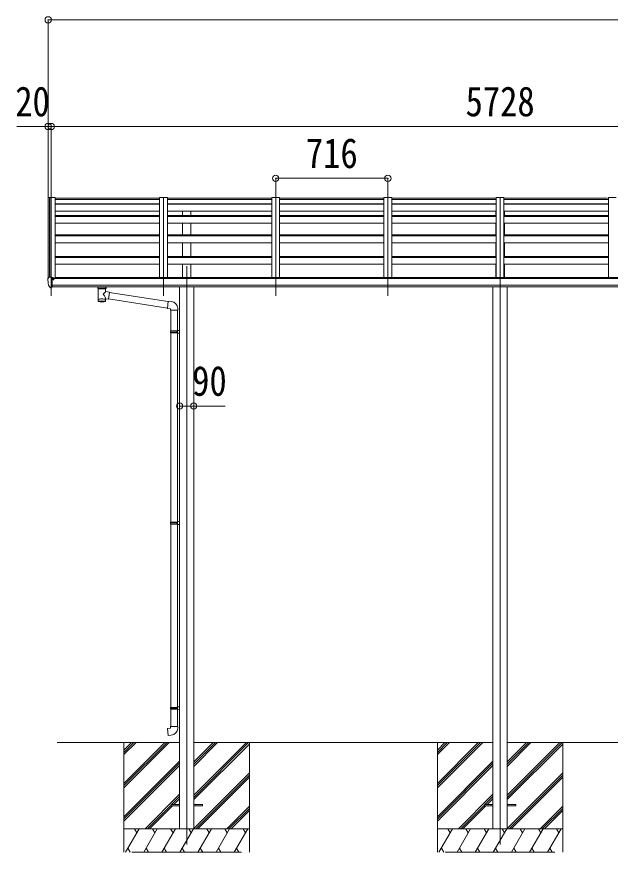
# Model space of a CAD drawing. Units: millimetres at full size, sheet at 1:40; some dimension numbers follow another scale. Extents: x -11181 to 11305, y -7804 to 7716.
# Drawn here: x -1934 to 1855, y -4439 to 891 of the extents above; entities that cross this region are included whole.
import ezdxf
from ezdxf.enums import TextEntityAlignment as Align

# ---------------------------------------------------------------- set-up
doc = ezdxf.new("R2010")
doc.units = ezdxf.units.MM
doc.header["$LTSCALE"] = 40
doc.header["$PDMODE"] = 32
doc.header["$PDSIZE"] = 40
for name, color, linetype, lineweight in [('0-0_0', 7, 'Continuous', 9), ('0-1_本体', 4, 'Continuous', 9), ('0-2_部品', 7, 'Continuous', 9), ('0-3_ELV2', 4, 'Continuous', 9), ('0-8_PARTS2', 2, 'Continuous', 9), ('0-A_寸法', 6, 'Continuous', 9)]:
    doc.layers.add(name, color=color, linetype=linetype, lineweight=lineweight)
doc.styles.add('ＭＳ ゴシック', font='')
doc.styles.get('ＭＳ ゴシック').set_extended_font_data('MS Gothic')

msp = doc.modelspace()

# ---------------------------------------------------------------- linework, layer by layer
at = {"layer": '0-0_0'}
for p, q in [((-1674.83, -3739.43), (-894.03, -3739.43)), ((-1248.83, -3739.43), (-1248.83, -4439.43)), ((-1248.83, -4000.16), (-988.1, -3739.43)), ((-1248.83, -4014.3), (-973.96, -3739.43)), ((-1248.83, -4028.44), (-959.82, -3739.43)), ((-1248.83, -3816.31), (-1171.95, -3739.43)), ((-1248.83, -3802.17), (-1186.09, -3739.43)), ((-1248.83, -3788.02), (-1200.24, -3739.43)), ((-803.63, -4075.45), (-467.6, -3739.43)), ((-803.63, -4089.6), (-453.46, -3739.43)), ((-803.63, -3891.61), (-651.45, -3739.43)), ((-803.63, -3877.47), (-665.59, -3739.43)), ((-803.63, -3863.32), (-679.74, -3739.43)), ((-803.63, -3739.43), (1105.97, -3739.43)), ((-803.63, -4103.74), (-448.83, -3748.94)), ((-448.83, -3739.43), (-448.83, -4439.43)), ((751.17, -3739.43), (751.17, -4439.43)), ((751.17, -4000.16), (1011.9, -3739.43)), ((751.17, -4014.3), (1026.04, -3739.43)), ((751.17, -4028.44), (1040.18, -3739.43)), ((751.17, -3816.31), (828.05, -3739.43)), ((751.17, -3802.17), (813.91, -3739.43)), ((751.17, -3788.02), (799.76, -3739.43)), ((1196.37, -4075.45), (1532.4, -3739.43)), ((1196.37, -4089.6), (1546.54, -3739.43)), ((1196.37, -3891.61), (1348.55, -3739.43)), ((1196.37, -3877.47), (1334.41, -3739.43)), ((1196.37, -3863.32), (1320.26, -3739.43)), ((1196.37, -3739.43), (3105.97, -3739.43)), ((1196.37, -4103.74), (1551.17, -3748.94)), ((1551.17, -3739.43), (1551.17, -4439.43)), ((-1248.83, -4212.29), (-894.03, -3857.49)), ((-1248.83, -4226.43), (-894.03, -3871.63)), ((-1248.83, -4240.57), (-894.03, -3885.77)), ((751.17, -4212.29), (1105.97, -3857.49)), ((751.17, -4226.43), (1105.97, -3871.63)), ((751.17, -4240.57), (1105.97, -3885.77)), ((-803.63, -4287.59), (-448.83, -3932.79)), ((1196.37, -4287.59), (1551.17, -3932.79)), ((-791.33, -4289.43), (-448.83, -3946.93)), ((-777.19, -4289.43), (-448.83, -3961.07)), ((1208.67, -4289.43), (1551.17, -3946.93)), ((1222.81, -4289.43), (1551.17, -3961.07)), ((-1113.84, -4289.43), (-894.03, -4069.62)), ((-945.19, -4134.92), (-894.03, -4083.76)), ((-931.05, -4134.92), (-894.03, -4097.9)), ((886.16, -4289.43), (1105.97, -4069.62)), ((1054.81, -4134.92), (1105.97, -4083.76)), ((1068.95, -4134.92), (1105.97, -4097.9)), ((-1099.7, -4289.43), (-948.83, -4138.56)), ((-1085.56, -4289.43), (-940.05, -4143.92)), ((-593.34, -4289.43), (-448.83, -4144.92)), ((900.3, -4289.43), (1051.17, -4138.56)), ((914.44, -4289.43), (1059.95, -4143.92)), ((1406.66, -4289.43), (1551.17, -4144.92)), ((-579.2, -4289.43), (-448.83, -4159.06)), ((-565.06, -4289.43), (-448.83, -4173.2)), ((1420.8, -4289.43), (1551.17, -4159.06)), ((1434.94, -4289.43), (1551.17, -4173.2)), ((-448.83, -4289.43), (-1248.83, -4289.43)), ((-1238.54, -4439.43), (-1151.94, -4289.43)), ((-1166.94, -4315.41), (-1181.94, -4289.43)), ((-1123.07, -4439.43), (-1036.47, -4289.43)), ((-1051.47, -4315.41), (-1066.47, -4289.43)), ((-1007.6, -4439.43), (-921, -4289.43)), ((-936, -4315.41), (-951, -4289.43)), ((-892.13, -4439.43), (-805.53, -4289.43)), ((-820.53, -4315.41), (-835.53, -4289.43)), ((-776.66, -4439.43), (-690.06, -4289.43)), ((-705.06, -4315.41), (-720.06, -4289.43)), ((-661.19, -4439.43), (-574.59, -4289.43)), ((-604.59, -4289.43), (-589.59, -4315.41)), ((-545.72, -4439.43), (-459.12, -4289.43)), ((-489.12, -4289.43), (-474.12, -4315.41)), ((1551.17, -4289.43), (751.17, -4289.43)), ((761.46, -4439.43), (848.06, -4289.43)), ((833.06, -4315.41), (818.06, -4289.43)), ((876.93, -4439.43), (963.53, -4289.43)), ((948.53, -4315.41), (933.53, -4289.43)), ((992.4, -4439.43), (1079, -4289.43)), ((1064, -4315.41), (1049, -4289.43)), ((1107.87, -4439.43), (1194.47, -4289.43)), ((1179.47, -4315.41), (1164.47, -4289.43)), ((1223.34, -4439.43), (1309.94, -4289.43)), ((1294.94, -4315.41), (1279.94, -4289.43)), ((1338.81, -4439.43), (1425.41, -4289.43)), ((1395.41, -4289.43), (1410.41, -4315.41)), ((1454.28, -4439.43), (1540.88, -4289.43)), ((1510.88, -4289.43), (1525.88, -4315.41)), ((-1223.55, -4413.45), (-1208.55, -4439.43)), ((-1108.08, -4413.45), (-1093.08, -4439.43)), ((-992.6, -4413.45), (-977.61, -4439.43)), ((-877.13, -4413.45), (-862.14, -4439.43)), ((-761.67, -4413.45), (-746.67, -4439.43)), ((-646.2, -4413.45), (-631.2, -4439.43)), ((-530.72, -4413.45), (-515.73, -4439.43)), ((776.45, -4413.45), (791.45, -4439.43)), ((891.92, -4413.45), (906.92, -4439.43)), ((1007.4, -4413.45), (1022.39, -4439.43)), ((1122.87, -4413.45), (1137.86, -4439.43)), ((1238.33, -4413.45), (1253.33, -4439.43)), ((1353.8, -4413.45), (1368.8, -4439.43)), ((1469.28, -4413.45), (1484.27, -4439.43)), ((-1198.83, -4439.43), (-498.83, -4439.43)), ((801.17, -4439.43), (1501.17, -4439.43))]:
    msp.add_line(p, q, dxfattribs=at)
at = {"layer": '0-1_本体'}
for p, q in [((-1732.83, -264.5), (-1732.84, -776.58)), ((-1731.89, -263.61), (-1724.05, -263.2)), ((-1723.83, -263.28), (-1723.83, -770.04)), ((-1723.76, -263.4), (-1723.13, -265.02)), ((-1687.83, -263.19), (-1687.83, -779.84)), ((-1021.83, -263.19), (-1021.83, -773.31)), ((-971.83, -263.19), (-1021.83, -263.19)), ((-971.83, -263.19), (-971.83, -773.31)), ((-305.83, -263.19), (-305.83, -773.31)), ((-255.83, -263.19), (-305.83, -263.19)), ((-255.83, -263.19), (-255.83, -773.31)), ((410.17, -263.19), (410.17, -773.31)), ((460.17, -263.19), (410.17, -263.19)), ((460.17, -263.19), (460.17, -773.31)), ((1126.17, -263.19), (1126.17, -773.31)), ((1176.17, -263.19), (1126.17, -263.19)), ((1176.17, -263.19), (1176.17, -773.31)), ((1842.17, -263.19), (1842.17, -773.31)), ((1892.17, -263.19), (1842.17, -263.19)), ((-1687.83, -276.19), (-1021.83, -276.19)), ((-1687.83, -302.81), (-1021.83, -302.81)), ((-1687.83, -305.34), (-1021.83, -305.34)), ((-971.83, -276.19), (-305.83, -276.19)), ((-971.83, -302.81), (-305.83, -302.81)), ((-971.83, -305.34), (-305.83, -305.34)), ((-255.83, -276.19), (410.17, -276.19)), ((-255.83, -302.81), (410.17, -302.81)), ((-255.83, -305.34), (410.17, -305.34)), ((460.17, -276.19), (1126.17, -276.19)), ((460.17, -302.81), (1126.17, -302.81)), ((460.17, -305.34), (1126.17, -305.34)), ((1176.17, -276.19), (1842.17, -276.19)), ((1176.17, -302.81), (1842.17, -302.81)), ((1176.17, -305.34), (1842.17, -305.34)), ((-1687.83, -350.09), (-1021.83, -350.09)), ((-971.83, -350.09), (-305.83, -350.09)), ((-876.33, -378.24), (-876.33, -350.09)), ((-821.33, -378.24), (-821.33, -350.09)), ((-255.83, -350.09), (410.17, -350.09)), ((460.17, -350.09), (1126.17, -350.09)), ((1123.67, -378.24), (1123.67, -350.09)), ((1176.17, -350.09), (1842.17, -350.09)), ((1178.67, -378.24), (1178.67, -350.09)), ((-1687.83, -378.24), (-1021.83, -378.24)), ((-1687.83, -383.21), (-1021.83, -383.21)), ((-971.83, -378.24), (-305.83, -378.24)), ((-971.83, -383.21), (-305.83, -383.21)), ((-255.83, -378.24), (410.17, -378.24)), ((-255.83, -383.21), (410.17, -383.21)), ((460.17, -378.24), (1126.17, -378.24)), ((460.17, -383.21), (1126.17, -383.21)), ((1176.17, -378.24), (1842.17, -378.24)), ((1176.17, -383.21), (1842.17, -383.21)), ((-1687.83, -427.42), (-1021.83, -427.42)), ((-971.83, -427.42), (-305.83, -427.42)), ((-876.33, -500.94), (-876.33, -427.42)), ((-821.33, -500.94), (-821.33, -427.42)), ((-255.83, -427.42), (410.17, -427.42)), ((460.17, -427.42), (1126.17, -427.42)), ((1123.67, -500.94), (1123.67, -427.42)), ((1176.17, -427.42), (1842.17, -427.42)), ((1178.67, -500.94), (1178.67, -427.42)), ((-1687.83, -500.94), (-1021.83, -500.94)), ((-1687.83, -507.84), (-1021.83, -507.84)), ((-971.83, -500.94), (-305.83, -500.94)), ((-971.83, -507.84), (-305.83, -507.84)), ((-255.83, -500.94), (410.17, -500.94)), ((-255.83, -507.84), (410.17, -507.84)), ((460.17, -500.94), (1126.17, -500.94)), ((460.17, -507.84), (1126.17, -507.84)), ((1176.17, -500.94), (1842.17, -500.94)), ((1176.17, -507.84), (1842.17, -507.84)), ((-1687.83, -551.39), (-1021.83, -551.39)), ((-971.83, -551.39), (-305.83, -551.39)), ((-876.33, -638.4), (-876.33, -551.39)), ((-821.33, -638.4), (-821.33, -551.39)), ((-255.83, -551.39), (410.17, -551.39)), ((460.17, -551.39), (1126.17, -551.39)), ((1123.67, -638.4), (1123.67, -551.39)), ((1176.17, -551.39), (1842.17, -551.39)), ((1178.67, -638.4), (1178.67, -551.39)), ((-1687.83, -638.4), (-1021.83, -638.4)), ((-971.83, -638.4), (-305.83, -638.4)), ((-255.83, -638.4), (410.17, -638.4)), ((460.17, -638.4), (1126.17, -638.4)), ((1176.17, -638.4), (1842.17, -638.4)), ((-1687.83, -645.3), (-1021.83, -645.3)), ((-1687.83, -688.85), (-1021.83, -688.85)), ((-971.83, -645.3), (-305.83, -645.3)), ((-971.83, -688.85), (-305.83, -688.85)), ((-876.33, -773.51), (-876.33, -688.85)), ((-821.33, -773.51), (-821.33, -688.85)), ((-255.83, -645.3), (410.17, -645.3)), ((-255.83, -688.85), (410.17, -688.85)), ((460.17, -645.3), (1126.17, -645.3)), ((460.17, -688.85), (1126.17, -688.85)), ((1123.67, -773.51), (1123.67, -688.85)), ((1176.17, -645.3), (1842.17, -645.3)), ((1176.17, -688.85), (1842.17, -688.85)), ((1178.67, -773.51), (1178.67, -688.85)), ((4008.67, -779.84), (-1706.33, -779.84)), ((-1682.83, -779.84), (-1682.83, -773.31)), ((3985.17, -773.31), (-1682.83, -773.31)), ((-1706.33, -821.44), (4008.67, -821.44)), ((4008.67, -833.29), (-1706.33, -833.22)), ((-894.03, -833.38), (-894.03, -4289.45)), ((-803.63, -833.38), (-803.63, -4289.45)), ((1105.97, -833.38), (1105.97, -4289.45)), ((1196.37, -833.38), (1196.37, -4289.45))]:
    msp.add_line(p, q, dxfattribs=at)
msp.add_lwpolyline([(-1723.13, -770.04), (-1723.13, -263.19), (-1687.83, -263.19)], dxfattribs=at)
msp.add_circle((-1698.86, -784.95), 3, dxfattribs=at)
for centre, radius, start, end in [((-1731.83, -264.61), 1, 93, 173.32986), ((-1724.04, -263.5), 0.301, 21.06327, 92.86679)]:
    msp.add_arc(centre, radius, start, end, dxfattribs=at)
at = {"layer": '0-2_部品', "color": 4}
for p, q in [((-1021.83, -267.47), (-1687.83, -267.47)), ((-305.83, -267.47), (-971.83, -267.47)), ((410.17, -267.47), (-255.83, -267.47)), ((1126.17, -267.47), (460.17, -267.47)), ((1837.24, -267.47), (1176.17, -267.47)), ((-948.83, -4134.93), (-948.83, -4143.93)), ((-948.83, -4134.93), (-893.83, -4134.93)), ((-948.83, -4143.93), (-893.83, -4143.93)), ((-803.83, -4134.93), (-748.83, -4134.93)), ((-803.83, -4143.93), (-748.83, -4143.93)), ((-748.83, -4134.93), (-748.83, -4143.93)), ((1051.17, -4134.93), (1051.17, -4143.93)), ((1051.17, -4134.93), (1106.17, -4134.93)), ((1051.17, -4143.93), (1106.17, -4143.93)), ((1196.17, -4134.93), (1251.17, -4134.93)), ((1196.17, -4143.93), (1251.17, -4143.93)), ((1251.17, -4134.93), (1251.17, -4143.93))]:
    msp.add_line(p, q, dxfattribs=at)
at = {"layer": '0-2_部品'}
for p, q in [((-1734.83, -779.4), (-1734.83, -780.03)), ((-1727.92, -770.6), (-1731.99, -776.41)), ((-1712.83, -838.53), (-1712.83, -770.03)), ((-1711.33, -770.95), (-1712.83, -770.95)), ((-1706.33, -779.77), (-1712.83, -779.37)), ((-1711.33, -770.95), (-1711.33, -777.12)), ((-1701.66, -772.45), (-1711.33, -771.73)), ((-1711.33, -774.72), (-1697.33, -774.78)), ((-1701.86, -784.95), (-1701.33, -784.95)), ((-1701.33, -784.95), (-1701.03, -784.95)), ((-1700.83, -774.76), (-1700.83, -772.86)), ((-1696.33, -775.88), (-1696.33, -779.84)), ((-1720.46, -836.72), (-1730.2, -821.34)), ((-1714.33, -838.44), (-1718.04, -838.21)), ((-1714.33, -838.44), (-1712.83, -838.53)), ((-1712.83, -836.34), (-1712.33, -836.34)), ((-1712.33, -836.34), (-1711.83, -835.34)), ((-1706.33, -835.34), (-1711.83, -835.34)), ((-1416.83, -840.39), (-1416.83, -833.22)), ((-1412.73, -844.89), (-1412.75, -925.18)), ((-1366.93, -862.46), (-1366.93, -844.88)), ((-1362.83, -840.39), (-1362.83, -833.22)), ((-1341.71, -866.37), (-1366.93, -862.46)), ((-1341.71, -866.37), (-1348.73, -911.63)), ((-968.1, -926.31), (-1342.01, -868.31)), ((-1366.92, -925.18), (-1366.93, -908.55)), ((-1366.93, -908.8), (-1348.73, -911.63)), ((-971.77, -968.25), (-1348.45, -909.81)), ((-947.11, -926.38), (-967.95, -924.55)), ((-952.03, -982.12), (-906.03, -982.12)), ((-950.03, -981.37), (-950.03, -1113.68)), ((-908.03, -981.37), (-908.03, -1111.12)), ((-906.03, -982.12), (-906.03, -971.2)), ((-952.03, -1115.68), (-951.03, -1113.68)), ((-952.03, -1115.68), (-908.03, -1115.68)), ((-952.03, -1115.68), (-952.03, -1123.68)), ((-951.03, -1113.68), (-908.03, -1113.68)), ((-912.51, -1115.68), (-912.94, -1113.68)), ((-910.03, -1111.18), (-894.03, -1110.71)), ((-910.03, -1113.18), (-910.03, -1111.18)), ((-910.03, -1113.18), (-908.03, -1113.18)), ((-894.03, -1110.71), (-894.03, -1128.65)), ((-952.03, -1123.68), (-908.03, -1123.68)), ((-952.03, -1123.68), (-951.03, -1125.68)), ((-951.03, -1125.68), (-908.03, -1125.68)), ((-950.03, -1125.68), (-950.03, -2333.43)), ((-910.03, -1128.18), (-910.03, -1126.18)), ((-910.03, -1128.18), (-894.03, -1128.65)), ((-908.03, -1128.24), (-908.03, -2330.87)), ((-952.03, -2335.43), (-951.03, -2333.43)), ((-952.03, -2335.43), (-908.03, -2335.43)), ((-952.03, -2335.43), (-952.03, -2343.43)), ((-952.03, -2343.43), (-908.03, -2343.43)), ((-952.03, -2343.43), (-951.03, -2345.43)), ((-951.03, -2333.43), (-908.03, -2333.43)), ((-912.51, -2335.43), (-912.94, -2333.43)), ((-910.03, -2330.93), (-894.03, -2330.45)), ((-910.03, -2332.93), (-910.03, -2330.93)), ((-910.03, -2332.93), (-908.03, -2332.93)), ((-894.03, -2330.45), (-894.03, -2348.4)), ((-951.03, -2345.43), (-908.03, -2345.43)), ((-950.03, -2345.43), (-950.03, -3515.03)), ((-910.03, -2347.93), (-910.03, -2345.93)), ((-910.03, -2347.93), (-894.03, -2348.4)), ((-908.03, -2347.98), (-908.03, -3512.47)), ((-952.03, -3517.03), (-951.03, -3515.03)), ((-952.03, -3517.03), (-908.03, -3517.03)), ((-952.03, -3517.03), (-952.03, -3525.03)), ((-951.03, -3515.03), (-908.03, -3515.03)), ((-912.51, -3517.03), (-912.94, -3515.03)), ((-910.03, -3512.53), (-894.03, -3512.05)), ((-910.03, -3514.53), (-910.03, -3512.53)), ((-910.03, -3514.53), (-908.03, -3514.53)), ((-894.03, -3512.05), (-894.03, -3530)), ((-952.03, -3525.03), (-908.03, -3525.03)), ((-952.03, -3525.03), (-951.03, -3527.03)), ((-951.03, -3527.03), (-908.03, -3527.03)), ((-950.03, -3527.03), (-950.03, -3637.03)), ((-910.03, -3529.53), (-910.03, -3527.53)), ((-910.03, -3529.53), (-894.03, -3530)), ((-908.03, -3529.58), (-908.03, -3637.03)), ((-952.03, -3637.03), (-906.03, -3637.03)), ((-952.03, -3647.03), (-952.03, -3637.03)), ((-906.03, -3637.03), (-906.03, -3647.94))]:
    msp.add_line(p, q, dxfattribs=at)
for points in [[(-1712.83, -770.03), (-1724.83, -770.03), (-1727.17, -770.18)], [(-1706.33, -835.34), (-1706.33, -777.12), (-1711.33, -777.12)], [(-1701.66, -772.45), (-1701.49, -772.47), (-1701.33, -772.5), (-1701.19, -772.54), (-1701.07, -772.59), (-1700.97, -772.65), (-1700.89, -772.72), (-1700.85, -772.79), (-1700.83, -772.86)], [(-1701.03, -783.76), (-1701.03, -784.95), (-1696.33, -784.95)], [(-1696.33, -783.33), (-1696.33, -784.95), (-1695.86, -784.95)], [(-1712.83, -824.64), (-1709.67, -824.24), (-1706.33, -823.81)], [(-1416.79, -840.44), (-1416.82, -840.09), (-1416.57, -839.13), (-1416.05, -838.25), (-1415.25, -837.41), (-1414.13, -836.61), (-1412.73, -835.89)], [(-1416.79, -840.33), (-1416.82, -840.69), (-1416.57, -841.64), (-1416.05, -842.53), (-1415.25, -843.37), (-1414.13, -844.16), (-1412.73, -844.89)], [(-1366.93, -835.9), (-1366.7, -835.99), (-1365.34, -836.73), (-1364.23, -837.57), (-1363.48, -838.44), (-1363.01, -839.34), (-1362.84, -840.23)], [(-1366.93, -844.88), (-1366.7, -844.78), (-1365.34, -844.05), (-1364.23, -843.2), (-1363.48, -842.33), (-1363.01, -841.44), (-1362.84, -840.55)], [(-967.95, -924.55), (-971.96, -970.38), (-952.03, -972.12), (-952.03, -982.12)], [(-912.51, -1115.68), (-912.51, -1123.68), (-912.94, -1125.68)], [(-910.03, -1126.18), (-908.03, -1126.18), (-908.03, -1113.18)], [(-912.51, -2335.43), (-912.51, -2343.43), (-912.94, -2345.43)], [(-910.03, -2345.93), (-908.03, -2345.93), (-908.03, -2332.93)], [(-912.51, -3517.03), (-912.51, -3525.03), (-912.94, -3527.03)], [(-910.03, -3527.53), (-908.03, -3527.53), (-908.03, -3514.53)], [(-947.11, -3692.77), (-967.95, -3694.59), (-971.96, -3648.77), (-952.03, -3647.03)]]:
    msp.add_lwpolyline(points, dxfattribs=at)
for centre, radius, start, end in [((-1731.83, -779.4), 3, 93, 180), ((-1542.34, -780.03), 192.49, 180.0008, 192.1233), ((-1727.1, -771.17), 1, 93.5, 145), ((-1698.83, -784.95), 2.5, 151.64236, 180), ((-1698.83, -784.95), 2.5, 0, 151.64236), ((-1727.6, -819.84), 3, 191.83348, 210), ((-1717.86, -835.22), 3, 210, 266.5), ((-1399.76, -885.6), 51.38, 92.46126, 104.61963), ((-1389.82, -989.74), 155.94, 85.53149, 94.46851), ((-1379.88, -885.6), 51.38, 75.38037, 87.53874), ((-951.03, -971.2), 45, 0, 85), ((-951.03, -3647.94), 45, 275, 0)]:
    msp.add_arc(centre, radius, start, end, dxfattribs=at)
for centre, major_axis, ratio, start_param, end_param in [((-1697.33, -775.88), (-0.02, 1.1), 0.906239, 4.6917496, 6.2625459), ((-1389.83, -846.08), (-22.91, -0.42), 0.072511, 4.711586, 6.2823824), ((-1389.81, -844.45), (-22.91, -0.42), 0.072511, 4.711586, 6.2823824), ((-1389.86, -844.46), (22.92, -0.42), 0.07247, 0.0008089, 1.5716053), ((-1389.86, -846.08), (22.92, -0.42), 0.07247, 0.0008089, 1.5716053), ((-1378.83, -840.39), (16, 0), 0.361356, 0, 0.0194874), ((-1378.83, -840.39), (16, 0), 0.361356, 6.2636979, 6.2831853), ((-1389.84, -882.01), (-22.81, 26.62), 0.234429, 3.1563334, 4.5976381), ((-1387.28, -884.66), (20.32, 22.25), 0.045535, 4.9756507, 6.2441899), ((-1389.83, -925.18), (22.92, 0), 0.101955, 6.2829723, 9.4248207), ((-1389.83, -925.18), (22.92, 0), 0.101955, 3.1415499, 6.2833984), ((-1389.83, -912.74), (22.91, 0), 0.122865, 6.2831853, 9.424778)]:
    msp.add_ellipse(centre, major_axis=major_axis, ratio=ratio, start_param=start_param, end_param=end_param, dxfattribs=at)
at = {"layer": '0-3_ELV2', "color": 6}
for p, q in [((-1732.83, 870.52), (-1732.83, 190.04)), ((-1732.83, 870.52), (9763.16, 870.52)), ((-1732.83, 190.04), (-1932.83, 190.04)), ((-1732.83, 190.04), (-1732.83, -264.61)), ((-1712.83, 190.04), (-1732.83, 190.04)), ((-1712.83, 190.04), (-1712.83, -264.61))]:
    msp.add_line(p, q, dxfattribs=at)
for p in [(-1732.83, 870.52), (-1732.83, 190.04), (-1712.83, 190.04)]:
    msp.add_point(p, dxfattribs=at)
at = {"layer": '0-8_PARTS2'}
for p, q in [((-1712.83, -263.18), (-1712.83, -889.36)), ((-996.83, -889.36), (-996.83, -263.18)), ((-280.83, -889.36), (-280.83, -263.18)), ((435.17, -889.36), (435.17, -263.18)), ((1151.17, -889.36), (1151.17, -263.18)), ((-848.83, -700.56), (-848.83, -4389.46)), ((1151.17, -700.56), (1151.17, -4389.46))]:
    msp.add_line(p, q, dxfattribs=at)
at = {"layer": '0-A_寸法'}
for p, q in [((-1712.83, 190.04), (-1712.83, -264.61)), ((-1712.83, 190.04), (4015.17, 190.04)), ((-280.83, -140.09), (-280.83, -264.61)), ((-280.83, -140.09), (435.17, -140.09)), ((435.17, -140.09), (435.17, -264.61)), ((-894.03, -1592.8), (-803.63, -1592.8)), ((-803.63, -1592.8), (-603.63, -1592.8))]:
    msp.add_line(p, q, dxfattribs=at)
for p in [(-1712.83, 190.04), (-280.83, -140.09), (435.17, -140.09), (-894.03, -1592.8), (-803.63, -1592.8)]:
    msp.add_point(p, dxfattribs=at)

# ---------------------------------------------------------------- texts
at = {"layer": '0-3_ELV2', "color": 7, "style": 'ＭＳ ゴシック', "width": 0.85}
msp.add_text('20', height=190.6, dxfattribs=at).set_placement((-1942.83, 198.04), align=Align.BOTTOM_LEFT)
at = {"layer": '0-A_寸法', "color": 7, "style": 'ＭＳ ゴシック', "width": 0.85}
for s, p in [('5728', (931.17, 198.04)), ('716', (-87.83, -132.09)), ('90', (-813.63, -1584.8))]:
    msp.add_text(s, height=190.6, dxfattribs=at).set_placement(p, align=Align.BOTTOM_LEFT)

doc.saveas('drawing.dxf')
